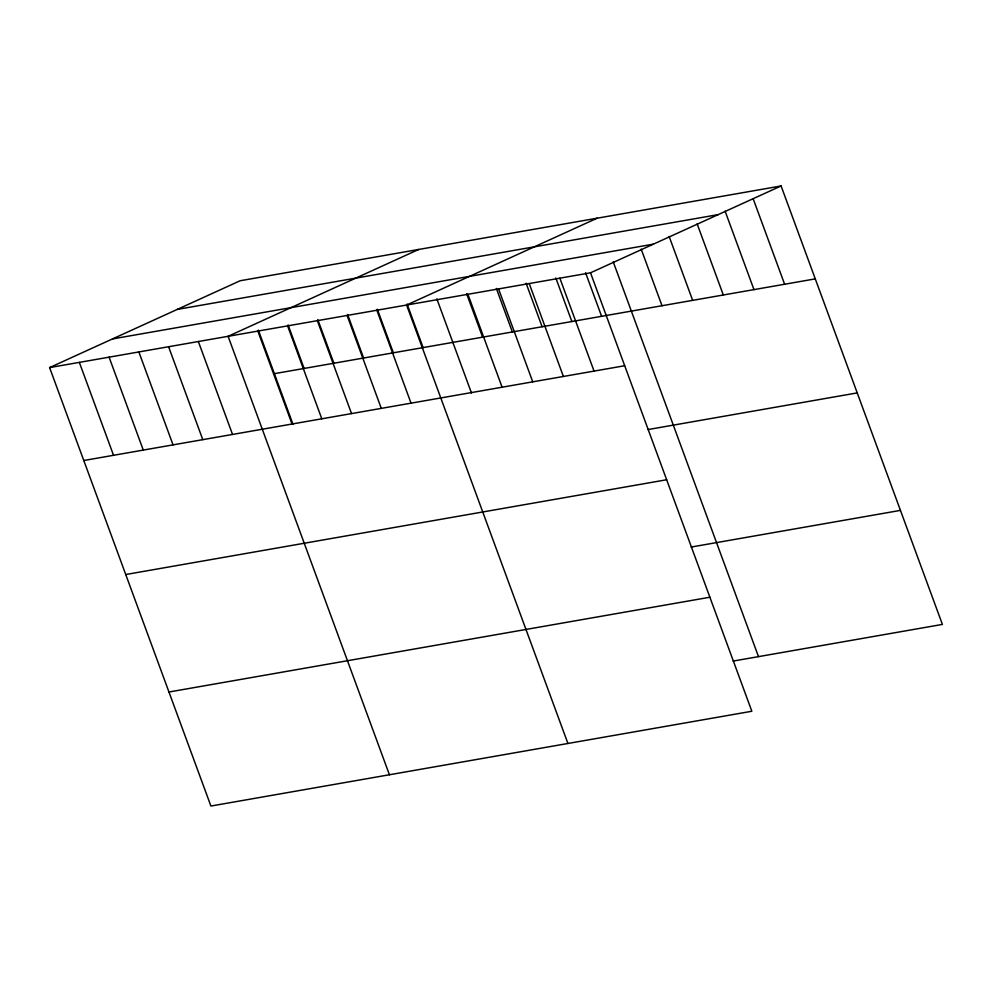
<?xml version="1.0" encoding="UTF-8"?>
<svg xmlns="http://www.w3.org/2000/svg" width="992" height="992" viewBox="0 0 992 992"><rect width="100%" height="100%" fill="white"/><g stroke="black" fill="none" stroke-linecap="round" stroke-linejoin="round"><path stroke-width="1.49" d="M49.6 367.586L590.513 272.812L751.837 711.252L210.912 806.037L49.6 367.586L240.163 280.748L781.088 185.963L942.4 624.414L733.2 661.069M418.674 249.463L228.098 336.313L389.422 774.764M597.172 218.19L406.608 305.04L567.92 743.479M590.513 272.812L781.088 185.963M177.283 309.405L718.196 214.619M112.493 338.929L653.406 244.156M274.35 373.662L815.275 278.876M83.787 460.511L624.7 365.726M648.024 429.561L857.224 392.906M125.736 574.529L666.661 479.756M691.25 547.038L900.451 510.384M168.962 692.007L709.875 597.234M753.102 198.598L784.622 284.245M725.127 211.222L753.97 289.627M697.14 223.857L723.317 294.996M669.154 236.48L692.664 300.365M641.179 249.116L662.011 305.734M613.192 261.739L758.483 656.63M585.578 272.763L601.611 316.324M559.86 278.182L594.047 371.095M555.83 277.971L571.863 321.532M529.207 283.551L563.394 376.464M526.082 283.191L542.103 326.74M498.567 288.92L532.741 381.833M496.335 288.399L512.356 331.96M467.914 294.289L502.101 387.215M466.587 293.62L482.608 337.168M436.827 298.828L471.498 393.055M407.08 304.036L423.1 347.597M377.332 309.256L393.353 352.805M376.861 310.248L411.035 403.161M347.584 314.464L363.605 358.025M347.101 315.456L381.288 408.382M317.824 319.684L333.858 363.233M317.353 320.676L351.54 413.59M288.077 324.892L304.098 368.441M287.606 325.884L321.792 418.798M258.329 330.1L293 424.34M257.858 331.105L292.045 424.018M198.35 341.521L232.537 434.446M168.603 346.741L202.79 439.654M138.855 351.949L173.042 444.862M109.095 357.17L143.282 450.083M79.348 362.378L113.534 455.291"/></g></svg>
